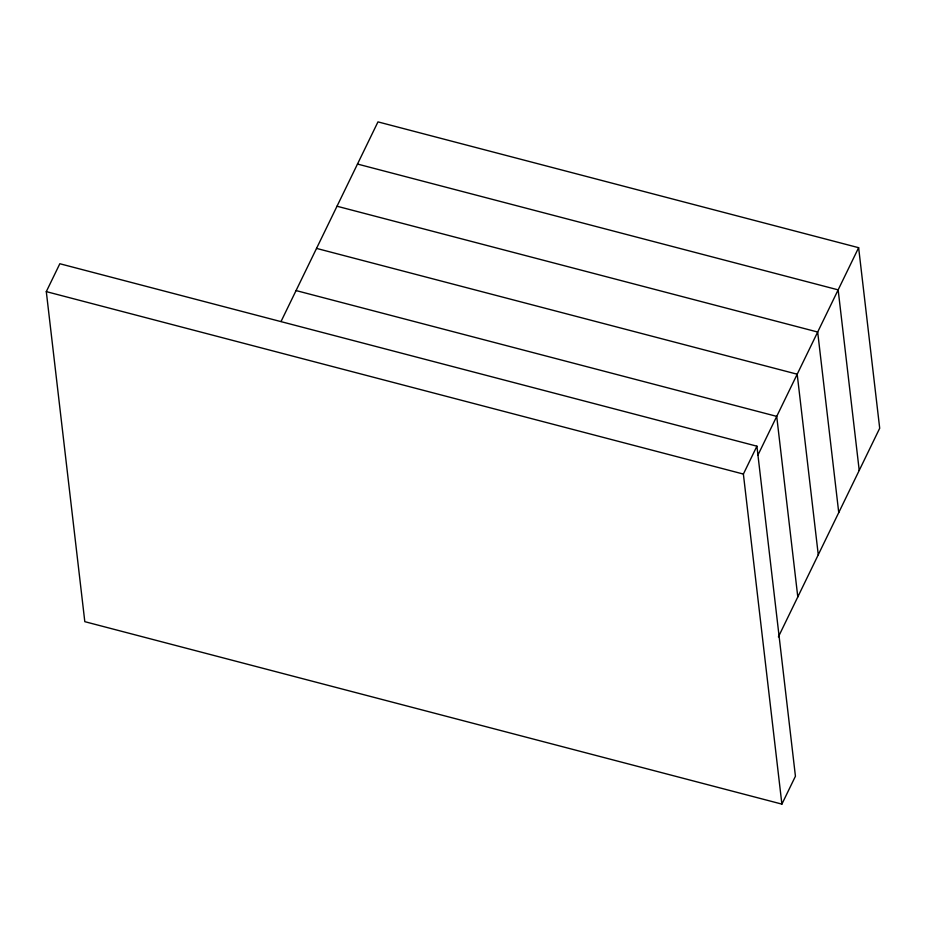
<?xml version="1.0" encoding="UTF-8"?>
<svg xmlns="http://www.w3.org/2000/svg" width="926" height="926" viewBox="0 0 926 926"><rect width="100%" height="100%" fill="white"/><g stroke="black" fill="none" stroke-linecap="round" stroke-linejoin="round"><path stroke-width="1.39" d="M46.3 291.621L59.831 263.736L756.912 446.182L795.434 776.243L781.891 804.115L84.81 621.67L46.3 291.621L743.381 474.066L781.891 804.115M281.064 321.449L377.97 121.885L858.633 247.693L879.7 428.252L778.396 636.891M743.381 474.066L756.912 446.182M757.954 455.036L858.633 247.693M357.482 164.052L838.157 289.861L859.224 470.431M337.006 206.232L817.681 332.029L838.748 512.599M316.53 248.399L797.193 374.208L818.271 554.767M296.054 290.567L776.717 416.376L797.795 596.946"/></g></svg>
